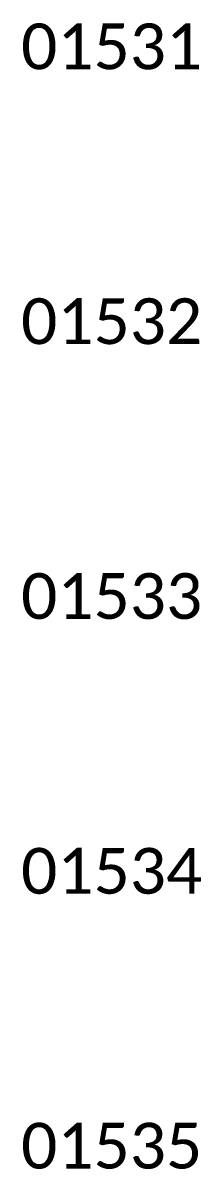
# Model space of a CAD drawing. Header units: inches. Extents: x 0 to 316, y -1 to 150.
# Drawn here: x 170.261 to 170.747, y 33.999 to 37.126 of the extents above; entities that cross this region are included whole.
import ezdxf
from ezdxf.enums import TextEntityAlignment as Align

# ---------------------------------------------------------------- set-up
doc = ezdxf.new("R2010")
doc.units = ezdxf.units.IN
doc.header["$MEASUREMENT"] = 0
doc.styles.add('Calibri', font='calibri.ttf')

msp = doc.modelspace()

# ---------------------------------------------------------------- texts
at = {"style": 'Calibri'}
for s, p in [('01531', (170.75, 37)), ('01532', (170.75, 36.25)), ('01533', (170.75, 35.5)), ('01534', (170.75, 34.75)), ('01535', (170.75, 34))]:
    msp.add_text(s, height=0.125, dxfattribs=at).set_placement(p, align=Align.RIGHT)

doc.saveas('drawing.dxf')
